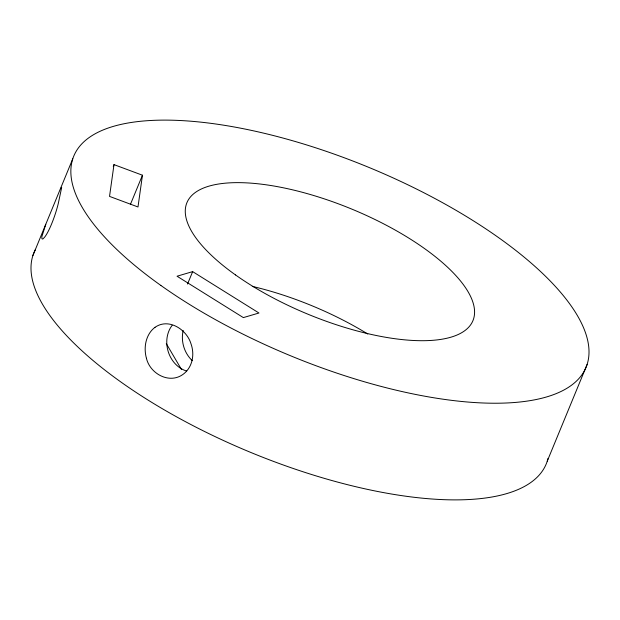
<?xml version="1.0" encoding="UTF-8"?>
<svg xmlns="http://www.w3.org/2000/svg" width="620" height="620" viewBox="0 0 620 620"><rect width="100%" height="100%" fill="white"/><g stroke="black" fill="none" stroke-linecap="round" stroke-linejoin="round"><path stroke-width="0.93" d="M113.995 164.625L109.531 196.393L137.989 206.979L142.453 175.212L113.995 164.625L113.266 166.4M45.772 224.293L41.788 236.887L41.966 238.84L42.795 239.041L44.322 237.506A27.629 4.913 -71.7 0 0 58.21 203.825L61.682 187.457L60.458 188.674L32.907 255.51M60.458 188.674L72.749 158.852M130.386 204.492L142.453 175.212M187.535 284.038L192.65 271.622L258.966 313.007L243.35 317.603L177.033 276.218L192.65 271.622M547.251 461.148L587.093 364.49M155.054 327.298C168.625 317.711 186.69 329.429 190.96 343.705A27.613 24.281 65.4 0 1 182.776 374.55C169.058 384.245 149.986 373.612 146.421 358.259M166.3 343.635L181.482 369.505M252.278 286.378A154.698 56.947 22.4 0 1 367.761 334.01M192.308 360.67A27.706 23.421 73.6 0 1 183.187 330.491M186.682 371.054A27.706 23.421 73.6 0 1 172.159 325.322M146.429 358.259A27.613 22.188 80.1 0 1 155.047 327.29M548.034 458.382A277.062 101.998 22.4 0 1 253.805 453.685A277.062 101.998 22.4 0 1 35.518 249.364M235.538 274.947A154.698 56.947 22.4 0 0 472.053 322.509A154.698 56.947 22.4 0 0 282.17 187.558A154.698 56.947 22.4 0 0 235.538 274.947M160.875 285.448A277.062 101.998 22.4 0 0 584.482 370.636A277.062 101.998 22.4 0 0 244.404 128.929A277.062 101.998 22.4 0 0 160.875 285.448"/></g></svg>
